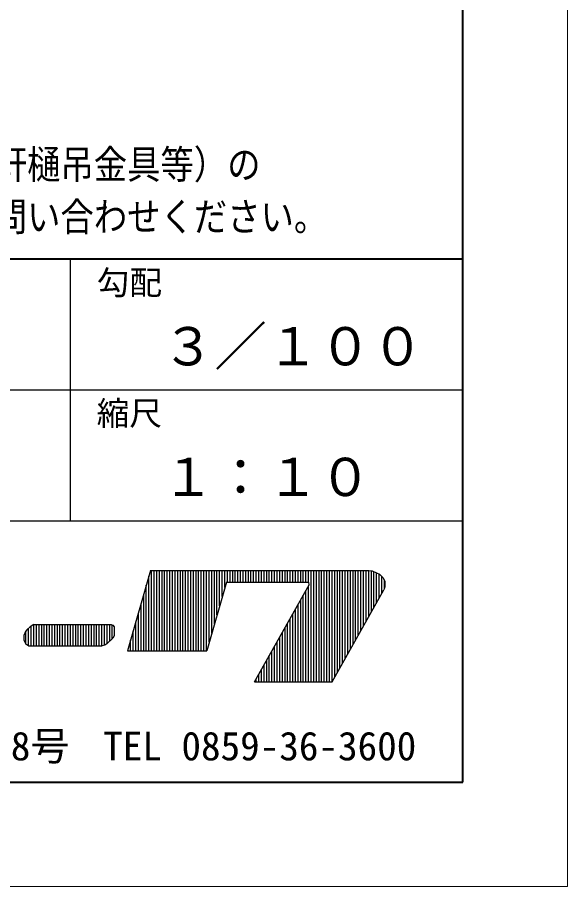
# Model space of a CAD drawing. Units: millimetres on the paper. Extents: x -210 to 210, y -148 to 150.
# Drawn here: x 167.9 to 210, y -148.5 to -82 of the extents above; entities that cross this region are included whole.
import ezdxf
from ezdxf.enums import TextEntityAlignment as Align

# ---------------------------------------------------------------- set-up
doc = ezdxf.new("R2010")
doc.units = ezdxf.units.MM
doc.layers.add('F-0_通り芯', color=6, linetype='Continuous', lineweight=9)
doc.layers.add('F-F_その他03', color=2, linetype='Continuous', lineweight=25)
doc.layers.add('F-4_文字', color=4, linetype='Continuous')
doc.styles.add('ＭＳ ゴシック', font='')
doc.styles.get('ＭＳ ゴシック').set_extended_font_data('MS Gothic')

msp = doc.modelspace()

# ---------------------------------------------------------------- linework, layer by layer
at = {"layer": 'F-0_通り芯'}
for p, q in [((210, -148.5), (210, 149.878)), ((-210, -148.5), (210, -148.5))]:
    msp.add_line(p, q, dxfattribs=at)
at = {"layer": 'F-0_通り芯', "color": 3, "lineweight": 40}
for p, q in [((202, -140.5), (202, 139.5)), ((202, -100.5), (82, -100.5)), ((-188, -140.5), (202, -140.5))]:
    msp.add_line(p, q, dxfattribs=at)
at = {"layer": 'F-0_通り芯', "color": 2, "lineweight": 25}
for p, q in [((172, -110.5), (172, -100.5)), ((82, -110.5), (202, -110.5)), ((172, -120.5), (172, -110.5)), ((82, -120.5), (202, -120.5))]:
    msp.add_line(p, q, dxfattribs=at)
at = {"layer": 'F-F_その他03'}
for p, q in [((178.122, -124.321), (176.368, -130.454)), ((178.2, -130.454), (178.2, -124.321)), ((178.4, -130.454), (178.4, -124.321)), ((178.6, -130.454), (178.6, -124.321)), ((178.8, -130.454), (178.8, -124.321)), ((179, -130.454), (179, -124.321)), ((179.2, -130.454), (179.2, -124.321)), ((179.4, -130.454), (179.4, -124.321)), ((179.6, -130.454), (179.6, -124.321)), ((179.8, -130.454), (179.8, -124.321)), ((180, -130.454), (180, -124.321)), ((180.2, -130.454), (180.2, -124.321)), ((180.4, -130.454), (180.4, -124.321)), ((180.6, -130.454), (180.6, -124.321)), ((180.8, -130.454), (180.8, -124.321)), ((181, -130.454), (181, -124.321)), ((181.2, -130.454), (181.2, -124.321)), ((181.4, -130.454), (181.4, -124.321)), ((181.6, -130.454), (181.6, -124.321)), ((181.8, -130.454), (181.8, -124.321)), ((182, -130.454), (182, -124.321)), ((182.2, -130.454), (182.2, -124.321)), ((182.4, -130.454), (182.4, -124.321)), ((182.6, -129.804), (182.6, -124.321)), ((182.8, -129.105), (182.8, -124.321)), ((183, -128.405), (183, -124.321)), ((183.2, -127.706), (183.2, -124.321)), ((183.4, -127.007), (183.4, -124.321)), ((183.6, -126.307), (183.6, -124.321)), ((183.8, -125.608), (183.8, -124.321)), ((184, -125.206), (184, -124.321)), ((184.2, -125.206), (184.2, -124.321)), ((184.4, -125.206), (184.4, -124.321)), ((184.6, -125.206), (184.6, -124.321)), ((184.8, -125.206), (184.8, -124.321)), ((185, -125.206), (185, -124.321)), ((185.2, -125.206), (185.2, -124.321)), ((185.4, -125.206), (185.4, -124.321)), ((185.6, -125.206), (185.6, -124.321)), ((185.8, -125.206), (185.8, -124.321)), ((186, -125.206), (186, -124.321)), ((186.2, -125.206), (186.2, -124.321)), ((186.4, -125.206), (186.4, -124.321)), ((186.6, -125.206), (186.6, -124.321)), ((186.8, -125.206), (186.8, -124.321)), ((187, -125.206), (187, -124.321)), ((187.2, -125.206), (187.2, -124.321)), ((187.4, -125.206), (187.4, -124.321)), ((187.6, -125.206), (187.6, -124.321)), ((187.8, -125.206), (187.8, -124.321)), ((188, -125.206), (188, -124.321)), ((188.2, -125.206), (188.2, -124.321)), ((188.4, -125.206), (188.4, -124.321)), ((188.6, -125.206), (188.6, -124.321)), ((188.8, -125.206), (188.8, -124.321)), ((189, -125.206), (189, -124.321)), ((189.2, -125.206), (189.2, -124.321)), ((189.4, -125.206), (189.4, -124.321)), ((189.6, -125.206), (189.6, -124.321)), ((189.8, -125.206), (189.8, -124.321)), ((190, -125.206), (190, -124.321)), ((190.2, -125.206), (190.2, -124.321)), ((190.4, -132.823), (190.4, -124.321)), ((190.6, -132.823), (190.6, -124.321)), ((190.8, -132.823), (190.8, -124.321)), ((191, -132.823), (191, -124.321)), ((191.2, -132.823), (191.2, -124.321)), ((191.4, -132.823), (191.4, -124.321)), ((191.6, -132.823), (191.6, -124.321)), ((191.8, -132.823), (191.8, -124.321)), ((192, -132.817), (192, -124.321)), ((192.2, -132.462), (192.2, -124.321)), ((192.4, -132.107), (192.4, -124.321)), ((192.6, -131.752), (192.6, -124.321)), ((192.8, -131.397), (192.8, -124.321)), ((193, -131.042), (193, -124.321)), ((193.2, -130.687), (193.2, -124.321)), ((193.4, -130.332), (193.4, -124.321)), ((193.6, -129.977), (193.6, -124.321)), ((193.8, -129.621), (193.8, -124.321)), ((194, -129.266), (194, -124.321)), ((194.2, -128.911), (194.2, -124.321)), ((194.4, -128.556), (194.4, -124.321)), ((194.6, -128.201), (194.6, -124.321)), ((194.8, -127.846), (194.8, -124.321)), ((195, -127.491), (195, -124.34)), ((195.057, -124.346), (195.395, -124.481)), ((178, -130.454), (178, -124.747)), ((195.2, -127.136), (195.2, -124.403)), ((195.4, -126.781), (195.4, -124.483)), ((195.6, -126.426), (195.6, -124.578)), ((195.8, -126.071), (195.8, -124.781)), ((177.8, -130.454), (177.8, -125.446)), ((183.915, -125.206), (182.414, -130.454)), ((183.915, -125.206), (190.223, -125.206)), ((186.069, -132.823), (190.249, -125.403)), ((190.2, -132.823), (190.2, -125.49)), ((190.249, -125.403), (190.223, -125.206)), ((196, -125.65), (196, -125.088)), ((177.6, -130.454), (177.6, -126.146)), ((189.8, -132.823), (189.8, -126.2)), ((190, -132.823), (190, -125.845)), ((191.997, -132.823), (195.952, -125.801)), ((177.4, -130.454), (177.4, -126.845)), ((189.4, -132.823), (189.4, -126.91)), ((189.6, -132.823), (189.6, -126.555)), ((177.2, -130.454), (177.2, -127.545)), ((189, -132.823), (189, -127.62)), ((189.2, -132.823), (189.2, -127.265)), ((177, -130.454), (177, -128.244)), ((188.6, -132.823), (188.6, -128.33)), ((188.8, -132.823), (188.8, -127.975)), ((168.6, -129.941), (168.6, -128.939)), ((168.8, -130.06), (168.8, -128.739)), ((169.191, -128.45), (168.921, -128.634)), ((169, -130.068), (169, -128.58)), ((169.2, -130.068), (169.2, -128.45)), ((169.4, -130.068), (169.4, -128.45)), ((169.6, -130.068), (169.6, -128.45)), ((169.8, -130.068), (169.8, -128.45)), ((170, -130.068), (170, -128.45)), ((170.2, -130.068), (170.2, -128.45)), ((170.4, -130.068), (170.4, -128.45)), ((170.6, -130.068), (170.6, -128.45)), ((170.8, -130.068), (170.8, -128.45)), ((171, -130.068), (171, -128.45)), ((171.2, -130.068), (171.2, -128.45)), ((171.4, -130.068), (171.4, -128.45)), ((171.6, -130.068), (171.6, -128.45)), ((171.8, -130.068), (171.8, -128.45)), ((172, -130.068), (172, -128.45)), ((172.2, -130.068), (172.2, -128.45)), ((172.4, -130.068), (172.4, -128.45)), ((172.6, -130.068), (172.6, -128.45)), ((172.8, -130.068), (172.8, -128.45)), ((173, -130.068), (173, -128.45)), ((173.2, -130.068), (173.2, -128.45)), ((173.4, -130.068), (173.4, -128.45)), ((173.6, -130.068), (173.6, -128.45)), ((173.8, -130.068), (173.8, -128.45)), ((174, -130.068), (174, -128.45)), ((174.2, -130.068), (174.2, -128.45)), ((174.4, -130.068), (174.4, -128.45)), ((174.6, -130.033), (174.6, -128.45)), ((174.8, -129.91), (174.8, -128.45)), ((175, -129.726), (175, -128.45)), ((175.2, -129.542), (175.2, -128.482)), ((175.228, -128.494), (175.333, -128.628)), ((176.8, -130.454), (176.8, -128.943)), ((188.4, -132.823), (188.4, -128.685)), ((176.6, -130.454), (176.6, -129.643)), ((188, -132.823), (188, -129.395)), ((188.2, -132.823), (188.2, -129.04)), ((168.813, -130.068), (174.427, -130.068)), ((174.618, -130.03), (174.427, -130.068)), ((176.4, -130.454), (176.4, -130.342)), ((187.6, -132.823), (187.6, -130.105)), ((187.8, -132.823), (187.8, -129.75)), ((176.368, -130.454), (182.414, -130.454)), ((187.2, -132.823), (187.2, -130.816)), ((187.4, -132.823), (187.4, -130.46)), ((186.8, -132.823), (186.8, -131.526)), ((187, -132.823), (187, -131.171)), ((186.4, -132.823), (186.4, -132.236)), ((186.6, -132.823), (186.6, -131.881)), ((186.069, -132.823), (191.997, -132.823)), ((186.2, -132.823), (186.2, -132.591))]:
    msp.add_line(p, q, dxfattribs=at)
for points in [[(178.122, -124.321), (194.814, -124.321), (195.057, -124.346)], [(195.395, -124.481), (195.631, -124.592), (195.866, -124.854), (196.024, -125.13), (196.024, -125.575), (195.952, -125.801)], [(168.921, -128.634), (168.686, -128.837), (168.556, -128.991), (168.447, -129.279), (168.447, -129.64), (168.593, -129.936), (168.813, -130.068)], [(169.191, -128.45), (175.122, -128.45), (175.228, -128.494)], [(175.333, -128.628), (175.333, -129.318), (175.242, -129.503), (174.788, -129.921), (174.618, -130.03)]]:
    msp.add_lwpolyline(points, dxfattribs=at)

# ---------------------------------------------------------------- texts
at = {"layer": 'F-4_文字', "style": 'ＭＳ ゴシック', "width": 0.85}
for s, p in [('※\u3000各種取付部品は、取付先（雪止め金具・雪止め瓦・各屋根材の先端・軒樋吊金具等）の', (82, -95)), ('\u3000\u3000寸法・形状によっては取り付かない場合がございます。詳しくは、お問い合わせください。', (82, -99))]:
    msp.add_text(s, height=2.199, dxfattribs=at).set_placement(p, align=Align.BOTTOM_LEFT)
at = {"layer": 'F-4_文字', "color": 7, "style": 'ＭＳ ゴシック'}
for s, p in [('勾配', (174, -103.75)), ('縮尺', (174, -113.75))]:
    msp.add_text(s, height=1.833, dxfattribs=at).set_placement(p, align=Align.BOTTOM_LEFT)
at = {"layer": 'F-4_文字', "style": 'ＭＳ ゴシック'}
for s, p in [('３／１００', (179, -109.5)), ('１：１０', (179, -119.5))]:
    msp.add_text(s, height=2.933, dxfattribs=at).set_placement(p, align=Align.BOTTOM_LEFT)
at = {"layer": 'F-F_その他03', "color": 7, "style": 'ＭＳ ゴシック'}
for s, p in [('〒683-0001 鳥取県米子市皆生温泉二丁目12番28号', (104.5, -139.5)), ('TEL 0859-36-3600', (174.5, -139.5))]:
    msp.add_text(s, height=2.199, dxfattribs=at).set_placement(p, align=Align.BOTTOM_LEFT)

doc.saveas('drawing.dxf')
